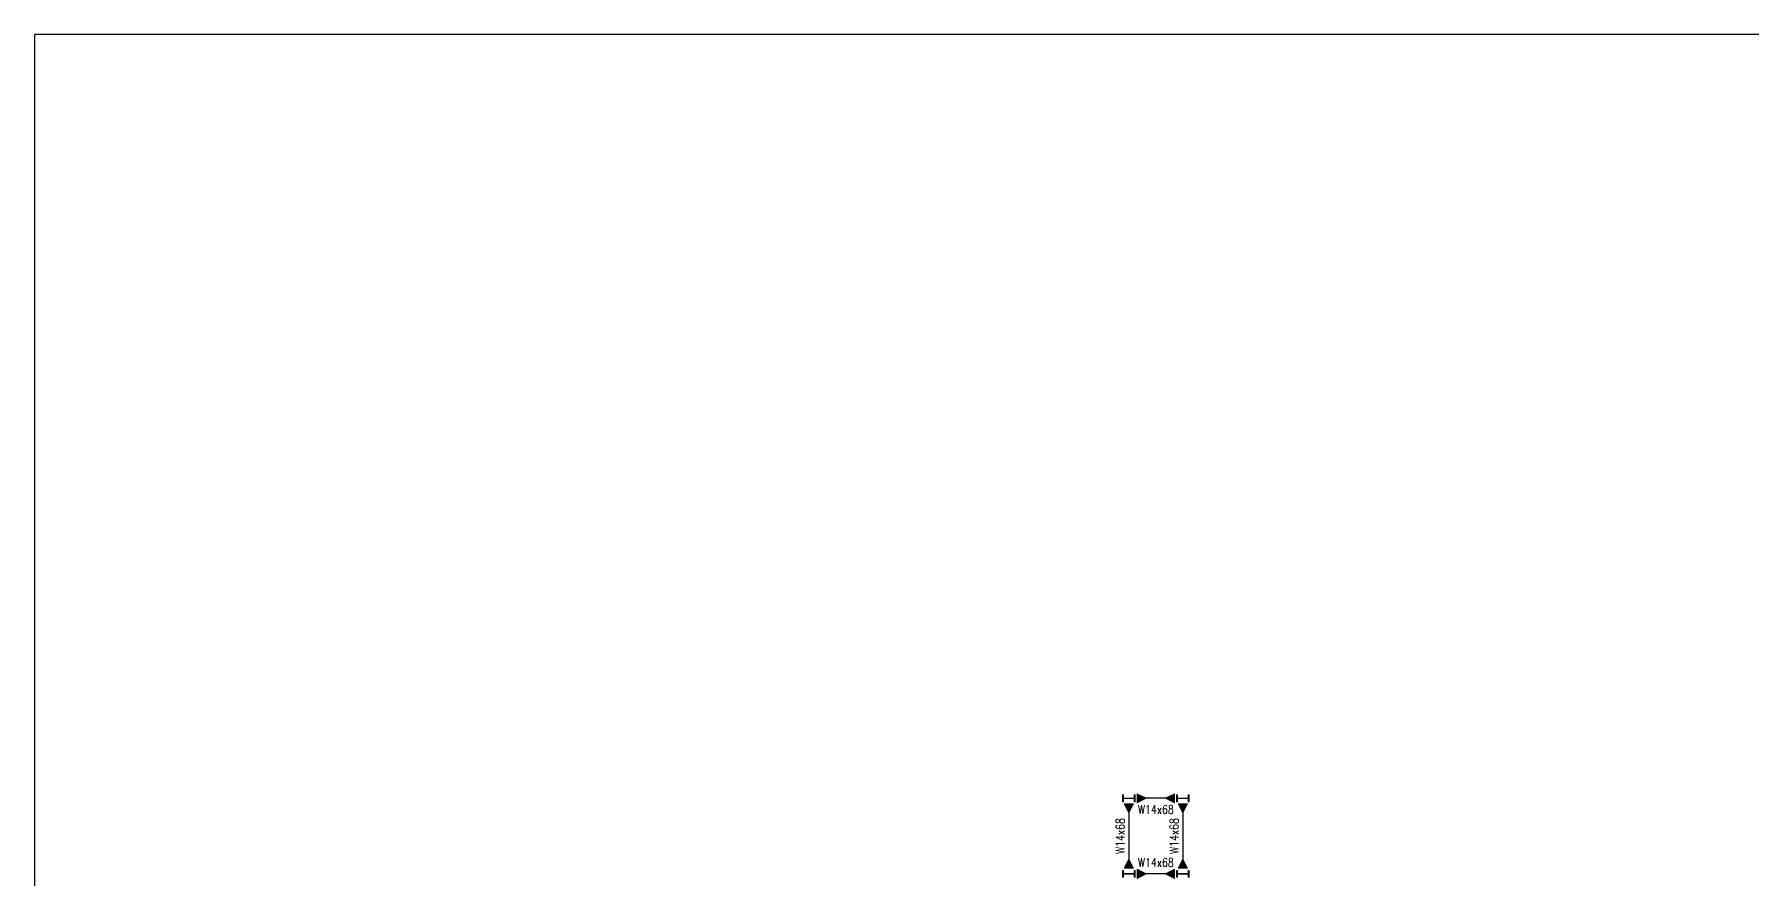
# Model space of a CAD drawing. Header units: millimetres. Extents: x 713683 to 908490, y -16030 to 119854.
# Drawn here: x 713683 to 793242, y 80753 to 119854 of the extents above; entities that cross this region are included whole.
import ezdxf

# ---------------------------------------------------------------- set-up
doc = ezdxf.new("R2010")
doc.units = ezdxf.units.MM
doc.header["$MEASUREMENT"] = 0
for name, color, linetype, lineweight in [('S-BEAM', 5, 'Continuous', 30), ('S-COLS', 2, 'Continuous', 20), ('S-CONN', 1, 'Continuous', 9)]:
    doc.layers.add(name, color=color, linetype=linetype, lineweight=lineweight)
doc.styles.add('SIMPLEX', font='SIMPLEX.shx', dxfattribs={"width": 0.8, "height": 400})

msp = doc.modelspace()

# ---------------------------------------------------------------- hatches: boundary and pattern name
at = {"layer": 'S-CONN'}
for points in [[(764779.03167, 84265.11265), (765208.04799, 84476.0199), (764779.03167, 84685.84668)], [(766501.94367, 84265.11265), (766072.92736, 84476.0199), (766501.94367, 84685.84668)], [(764179.58042, 84217.2699), (764390.48767, 83788.25359), (764600.31445, 84217.2699)], [(766679.58042, 84217.2699), (766890.48767, 83788.25359), (767100.31445, 84217.2699)], [(764179.58042, 81234.7699), (764390.48767, 81663.78621), (764600.31445, 81234.7699)], [(764779.03167, 80765.11265), (765208.04799, 80976.0199), (764779.03167, 81185.84668)], [(766501.94367, 80765.11265), (766072.92736, 80976.0199), (766501.94367, 81185.84668)], [(766679.58042, 81234.7699), (766890.48767, 81663.78621), (767100.31445, 81234.7699)]]:
    msp.add_hatch(color=256, dxfattribs=at).paths.add_polyline_path(points)

# ---------------------------------------------------------------- linework, layer by layer
at = {"layer": 'Defpoints', "ltscale": 0.05, "elevation": 0.00004}
msp.add_lwpolyline([(713682.58782, -16029.97309), (908490.03124, -16029.97309), (908490.03124, 119854.23107), (713682.58782, 119854.23107)], close=True, dxfattribs=at)
at = {"layer": 'S-BEAM'}
for p, q in [((766501.94367, 84476.0199, 0), (764779.03167, 84476.0199, 0)), ((764390.48767, 84217.2699, -0.00001), (764390.48767, 81234.7699, -0.00001)), ((766890.48767, 84217.2699, -0.00001), (766890.48767, 81234.7699, -0.00001)), ((766501.94367, 80976.0199, 0), (764779.03167, 80976.0199, 0))]:
    msp.add_line(p, q, dxfattribs=at)
at = {"layer": 'S-COLS', "color": 7, "ltscale": 0.05, "elevation": 0}
for points in [[(764101.94367, 84476.0199), (764101.94367, 84634.7699), (764139.53567, 84634.7699), (764139.53567, 84506.1189, 0.4142135624), (764159.09367, 84486.5609), (764621.88167, 84486.5609, 0.4142135624), (764641.43967, 84506.1189), (764641.43967, 84634.7699), (764679.03167, 84634.7699), (764679.03167, 84317.2699), (764641.43967, 84317.2699), (764641.43967, 84445.9209, 0.4142135624), (764621.88167, 84465.4789), (764159.09367, 84465.4789, 0.4142135624), (764139.53567, 84445.9209), (764139.53567, 84317.2699), (764101.94367, 84317.2699), (764101.94367, 84476.0199)], [(766601.94367, 84476.0199), (766601.94367, 84634.7699), (766639.53567, 84634.7699), (766639.53567, 84506.1189, 0.4142135624), (766659.09367, 84486.5609), (767121.88167, 84486.5609, 0.4142135624), (767141.43967, 84506.1189), (767141.43967, 84634.7699), (767179.03167, 84634.7699), (767179.03167, 84317.2699), (767141.43967, 84317.2699), (767141.43967, 84445.9209, 0.4142135624), (767121.88167, 84465.4789), (766659.09367, 84465.4789, 0.4142135624), (766639.53567, 84445.9209), (766639.53567, 84317.2699), (766601.94367, 84317.2699), (766601.94367, 84476.0199)], [(764101.94367, 80976.0199), (764101.94367, 81134.7699), (764139.53567, 81134.7699), (764139.53567, 81006.1189, 0.4142135624), (764159.09367, 80986.5609), (764621.88167, 80986.5609, 0.4142135624), (764641.43967, 81006.1189), (764641.43967, 81134.7699), (764679.03167, 81134.7699), (764679.03167, 80817.2699), (764641.43967, 80817.2699), (764641.43967, 80945.9209, 0.4142135624), (764621.88167, 80965.4789), (764159.09367, 80965.4789, 0.4142135624), (764139.53567, 80945.9209), (764139.53567, 80817.2699), (764101.94367, 80817.2699), (764101.94367, 80976.0199)], [(766601.94367, 80976.0199), (766601.94367, 81134.7699), (766639.53567, 81134.7699), (766639.53567, 81006.1189, 0.4142135624), (766659.09367, 80986.5609), (767121.88167, 80986.5609, 0.4142135624), (767141.43967, 81006.1189), (767141.43967, 81134.7699), (767179.03167, 81134.7699), (767179.03167, 80817.2699), (767141.43967, 80817.2699), (767141.43967, 80945.9209, 0.4142135624), (767121.88167, 80965.4789), (766659.09367, 80965.4789, 0.4142135624), (766639.53567, 80945.9209), (766639.53567, 80817.2699), (766601.94367, 80817.2699), (766601.94367, 80976.0199)]]:
    msp.add_lwpolyline(points, format="xyb", dxfattribs=at)
at = {"layer": 'S-CONN', "color": 1}
for points, elevation in [([(764779.03167, 84685.84668), (765208.04799, 84476.0199), (764779.03167, 84265.11265), (764779.03167, 84686.92716)], 0), ([(766501.94367, 84685.84668), (766072.92736, 84476.0199), (766501.94367, 84265.11265), (766501.94367, 84686.92716)], 0), ([(764600.31445, 84217.2699), (764390.48767, 83788.25359), (764179.58042, 84217.2699), (764601.39493, 84217.2699)], -0.00001), ([(767100.31445, 84217.2699), (766890.48767, 83788.25359), (766679.58042, 84217.2699), (767101.39493, 84217.2699)], -0.00001), ([(764600.31445, 81234.7699), (764390.48767, 81663.78621), (764179.58042, 81234.7699), (764601.39493, 81234.7699)], -0.00001), ([(764779.03167, 81185.84668), (765208.04799, 80976.0199), (764779.03167, 80765.11265), (764779.03167, 81186.92716)], 0), ([(766501.94367, 81185.84668), (766072.92736, 80976.0199), (766501.94367, 80765.11265), (766501.94367, 81186.92716)], 0), ([(767100.31445, 81234.7699), (766890.48767, 81663.78621), (766679.58042, 81234.7699), (767101.39493, 81234.7699)], -0.00001)]:
    msp.add_lwpolyline(points, dxfattribs=dict(at, elevation=elevation))

# ---------------------------------------------------------------- texts
at = {"layer": 'S-COLS', "color": 52, "char_height": 400, "attachment_point": 5, "style": 'SIMPLEX'}
for insert in [(765640.48767, 83954.1583, 0), (765640.48767, 81497.8815, 0)]:
    msp.add_mtext('\\A1;{\\W0.8;W14x68}', dxfattribs=dict(at, insert=insert))
at = {"layer": 'S-COLS', "color": 52, "char_height": 400, "attachment_point": 5, "rotation": 90, "style": 'SIMPLEX'}
for insert in [(763990.48767, 82726.0199, -0.00001), (766490.48767, 82726.0199, -0.00001)]:
    msp.add_mtext('\\A1;{\\W0.8;W14x68}', dxfattribs=dict(at, insert=insert))

doc.saveas('drawing.dxf')
